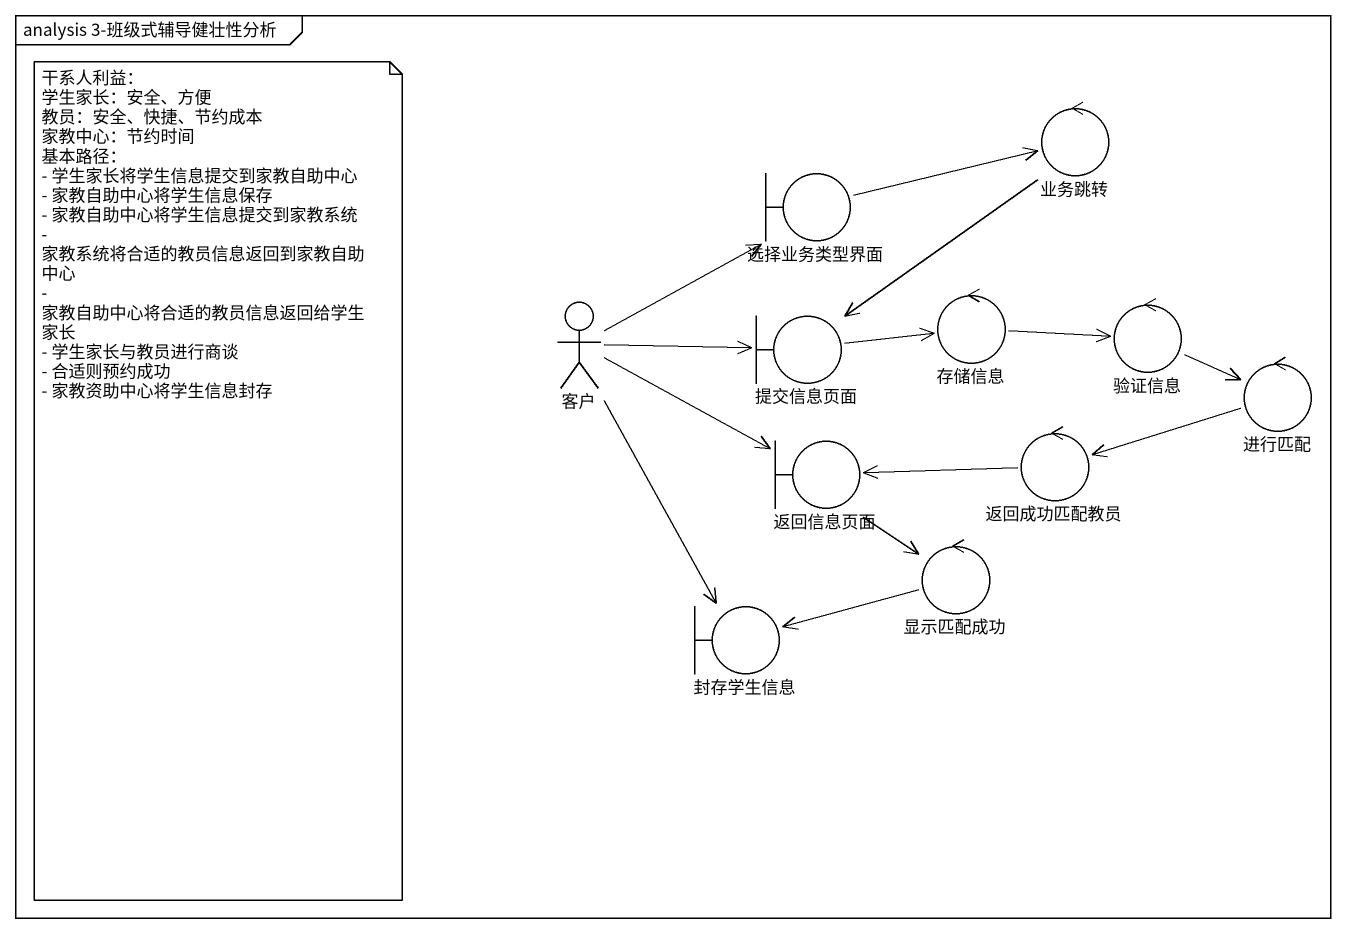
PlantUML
@startuml
mainframe analysis 3-班级式辅导健壮性分析
boundary 选择业务类型界面
control 业务跳转
actor 客户
boundary 提交信息页面
control 存储信息
control 验证信息
control 进行匹配
boundary 返回信息页面
control 返回成功匹配教员
control 显示匹配成功
boundary 封存学生信息
选择业务类型界面 -right-> 业务跳转
业务跳转 --> 提交信息页面
客户 -up-> 选择业务类型界面
客户 -right-> 提交信息页面
客户 -right-> 返回信息页面
客户 --> 封存学生信息
提交信息页面 -right-> 存储信息
存储信息 -right-> 验证信息
验证信息 -right-> 进行匹配
进行匹配 -left-> 返回成功匹配教员
返回信息页面 --> 显示匹配成功
返回成功匹配教员 -left-> 返回信息页面
显示匹配成功 -left-> 封存学生信息
note as N1
  干系人利益：
  学生家长：安全、方便
  教员：安全、快捷、节约成本
  家教中心：节约时间
  基本路径：
  - 学生家长将学生信息提交到家教自助中心
  - 家教自助中心将学生信息保存
  - 家教自助中心将学生信息提交到家教系统
  - 家教系统将合适的教员信息返回到家教自助中心
  - 家教自助中心将合适的教员信息返回给学生家长
  - 学生家长与教员进行商谈
  - 合适则预约成功
  - 家教资助中心将学生信息封存
end note
@enduml
